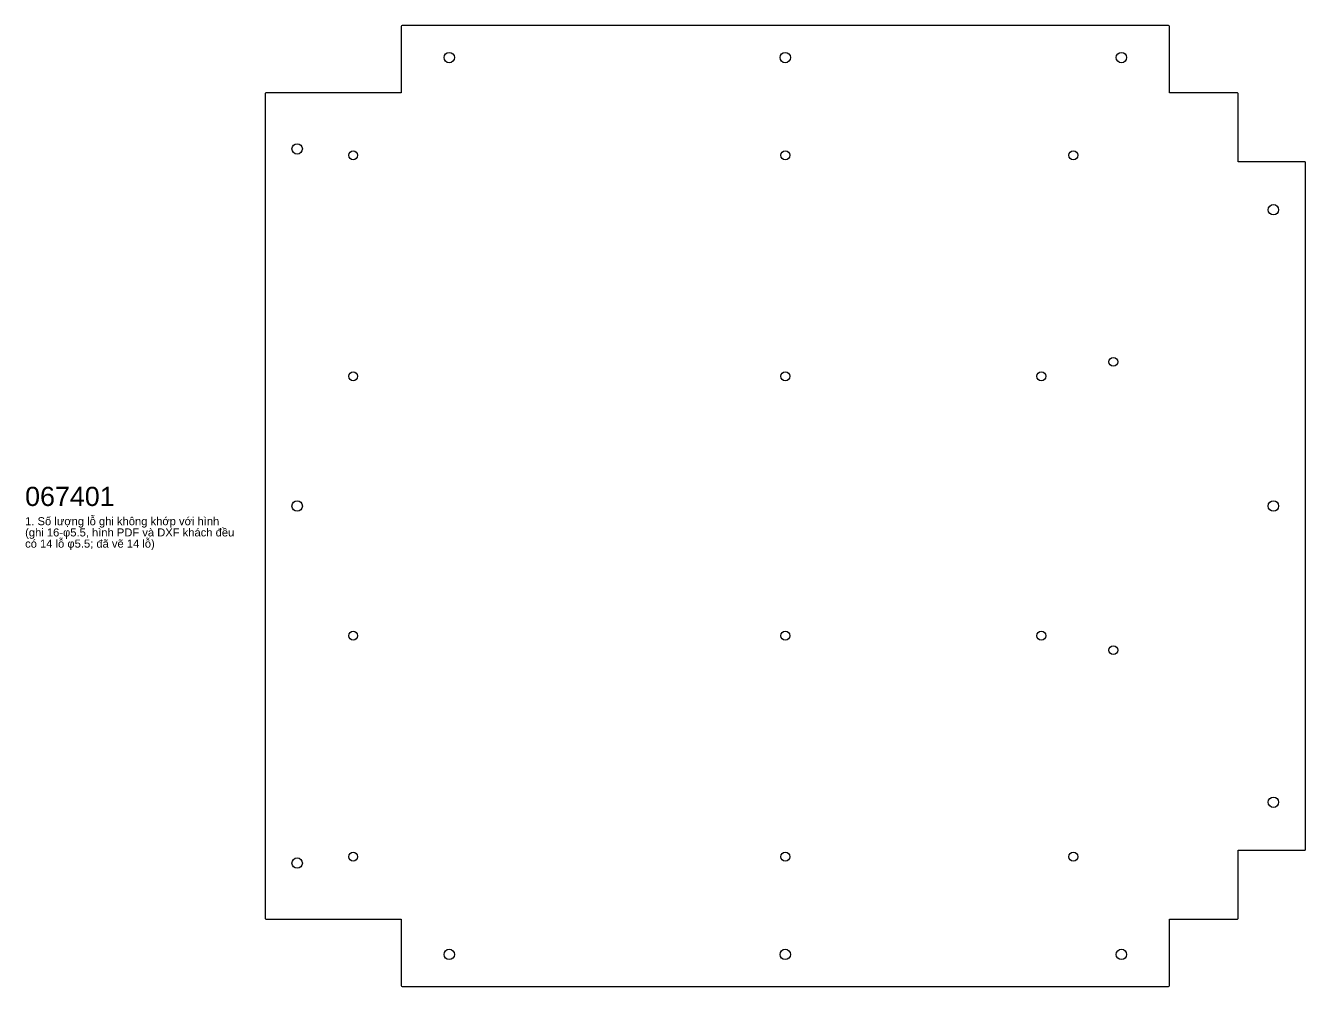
# Model space of a CAD drawing. Extents: x -150 to 740, y 0 to 4711.
# Drawn here: x -150 to 650, y 2591 to 3191 of the extents above; entities that cross this region are included whole.
import ezdxf

# ---------------------------------------------------------------- set-up
doc = ezdxf.new("R2010")
doc.units = 0
doc.header["$MEASUREMENT"] = 0
doc.layers.get('0').update_dxf_attribs({"linetype": 'CONTINUOUS'})
doc.styles.get("Standard").update_dxf_attribs({"font": 'arial.ttf'})

msp = doc.modelspace()

# ---------------------------------------------------------------- linework, layer by layer
for p, q in [((564.5, 3190.96), (85.5, 3190.96)), ((85, 3190.46), (85, 3148.96)), ((565, 3148.96), (565, 3190.46)), ((0, 3148.46), (0, 2633.46)), ((85, 3148.96), (0.5, 3148.96)), ((607.5, 3148.96), (565, 3148.96)), ((608, 3105.96), (608, 3148.46)), ((649.5, 3105.96), (608, 3105.96)), ((650, 2676.46), (650, 3105.46)), ((608, 2633.46), (608, 2675.96)), ((608, 2675.96), (649.5, 2675.96)), ((0.5, 2632.96), (85, 2632.96)), ((85, 2632.96), (85, 2591.46)), ((565, 2591.46), (565, 2632.96)), ((565, 2632.96), (607.5, 2632.96)), ((85.5, 2590.96), (564.5, 2590.96))]:
    msp.add_line(p, q)
for centre, radius in [((115, 3170.96), 3.25), ((325, 3170.96), 3.25), ((535, 3170.96), 3.25), ((20, 3113.96), 3.25), ((55, 3109.96), 2.75), ((325, 3109.96), 2.75), ((505, 3109.96), 2.75), ((630, 3075.96), 3.25), ((530, 2980.96), 2.75), ((55, 2971.96), 2.75), ((325, 2971.96), 2.75), ((485, 2971.96), 2.75), ((20, 2890.96), 3.25), ((630, 2890.96), 3.25), ((55, 2809.96), 2.75), ((325, 2809.96), 2.75), ((485, 2809.96), 2.75), ((530, 2800.96), 2.75), ((630, 2705.96), 3.25), ((20, 2667.96), 3.25), ((55, 2671.96), 2.75), ((325, 2671.96), 2.75), ((505, 2671.96), 2.75), ((115, 2610.96), 3.25), ((325, 2610.96), 3.25), ((535, 2610.96), 3.25)]:
    msp.add_circle(centre, radius)
for centre, start, end in [((85.5, 3190.46), 90, 180), ((564.5, 3190.46), 0, 90), ((0.5, 3148.46), 90, 180), ((607.5, 3148.46), 0, 90), ((649.5, 3105.46), 0, 90), ((649.5, 2676.46), 270, 0), ((0.5, 2633.46), 180, 270), ((607.5, 2633.46), 270, 0), ((85.5, 2591.46), 180, 270), ((564.5, 2591.46), 270, 0)]:
    msp.add_arc(centre, 0.5, start, end)

# ---------------------------------------------------------------- texts
msp.add_text('067401', height=12).set_placement((-150, 2890.96))
at = {"color": 6}
for s, p in [('1. Số lượng lỗ ghi không khớp với hình', (-150, 2878.96)), ('có 14 lỗ φ5.5; đã vẽ 14 lỗ)', (-150, 2864.96)), ('(ghi 16-φ5.5, hình PDF và DXF khách đều', (-150, 2871.96))]:
    msp.add_text(s, height=5, dxfattribs=at).set_placement(p)

doc.saveas('drawing.dxf')
